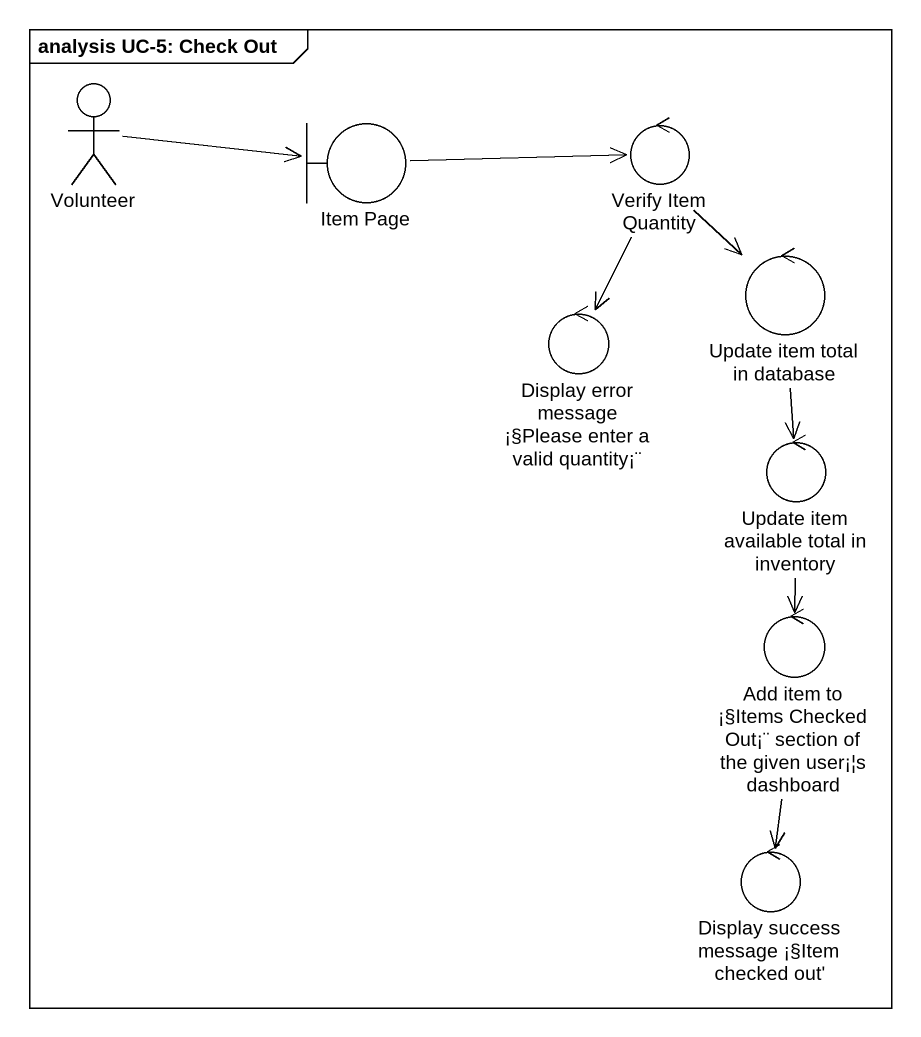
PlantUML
@startuml
mainframe analysis UC-5: Check Out
actor Volunteer
boundary "Item Page" as Item_Page
control "Verify Item Quantity" as Verify_Item_Quantity
control "Update item total in database" as Update_item_total_in
control "Display error message ¡§Please enter a valid quantity¡¨" as Display_error_message
control "Update item available total in inventory" as Update_item_available_total
control "Add item to ¡§Items Checked Out¡¨ section of the given user¡¦s dashboard" as Add_item_to_Items_Checked
control "Display success message ¡§Item checked out'" as Display_success_message
Volunteer -right-> Item_Page
Item_Page -right-> Verify_Item_Quantity
Verify_Item_Quantity --> Update_item_total_in
Verify_Item_Quantity --> Display_error_message
Update_item_total_in --> Update_item_available_total
Update_item_available_total --> Add_item_to_Items_Checked
Add_item_to_Items_Checked --> Display_success_message
@enduml
